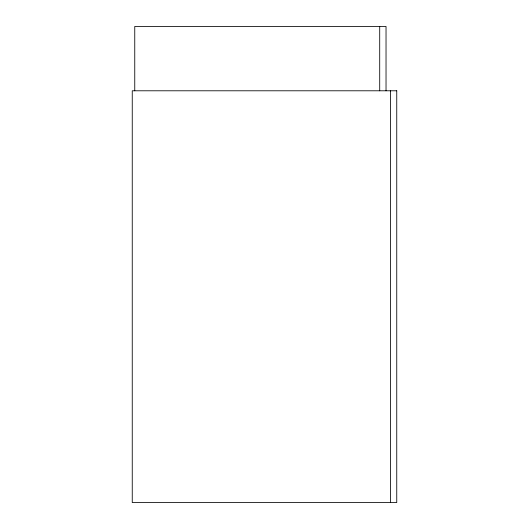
<?xml version="1.0" encoding="UTF-8"?>
<svg xmlns="http://www.w3.org/2000/svg" width="529" height="529" viewBox="0 0 529 529"><rect width="100%" height="100%" fill="white"/><g stroke="black" fill="none" stroke-linecap="round" stroke-linejoin="round"><path stroke-width="0.79" d="M390.428 90.79L390.428 502.55M386.031 90.79L386.031 26.45L134.756 26.45L134.756 90.79M379.71 26.45L379.71 90.79M396.75 90.79L132.25 90.79L132.25 502.55L396.75 502.55L396.75 90.79"/></g></svg>
